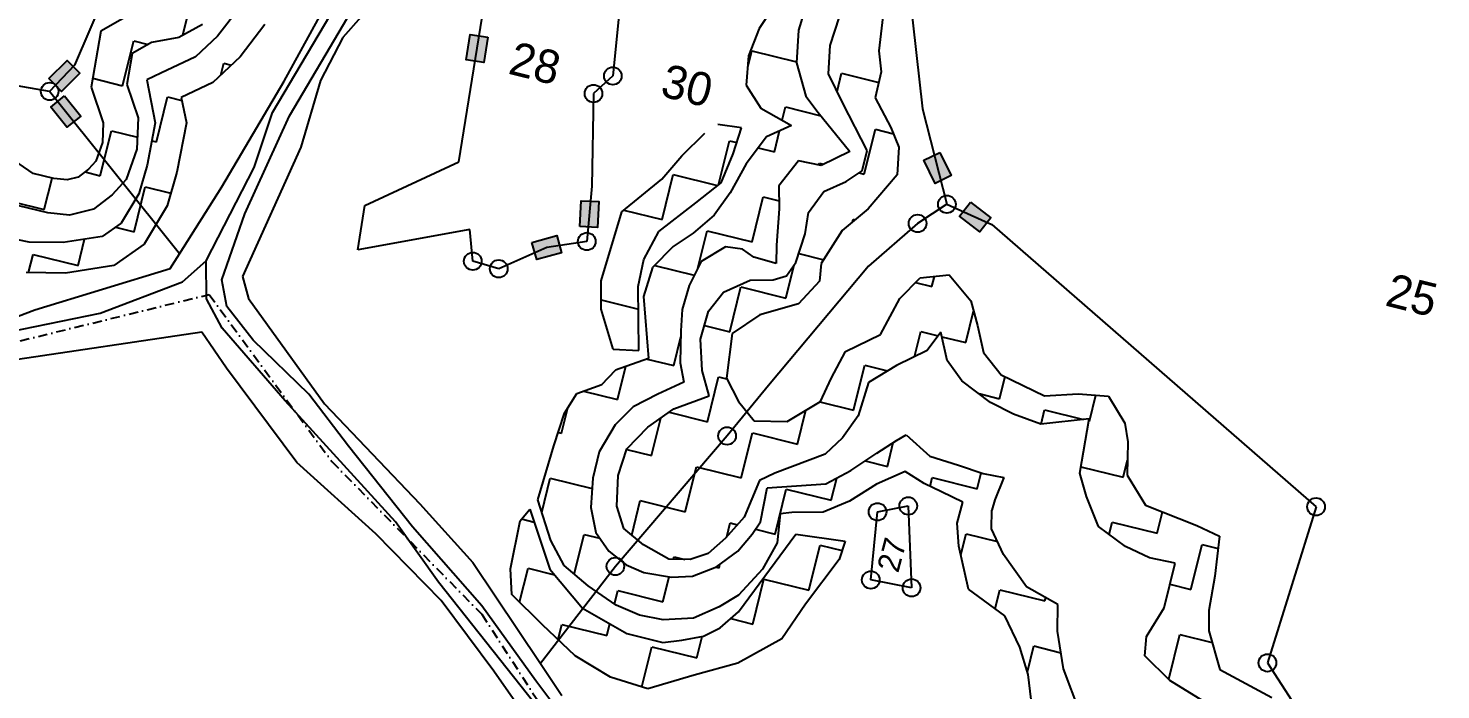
# Model space of a CAD drawing. Header units: metres. Extents: x 312545 to 317295, y 1913851 to 1916479.
# Drawn here: x 315164 to 315928, y 1914314 to 1914671 of the extents above; entities that cross this region are included whole.
import ezdxf

# ---------------------------------------------------------------- set-up
doc = ezdxf.new("R2010")
doc.units = ezdxf.units.M
doc.linetypes.add('DASHDOT', pattern=[1, 0.5, -0.25, 0, -0.25])
for name, color, linetype in [('LINE_WATER', 4, 'Continuous'), ('POLY_HATCH', 12, 'Continuous'), ('POLY_PARCEL', 6, 'Continuous'), ('POLY_WATER', 4, 'Continuous'), ('TEXT_PARCEL', 7, 'Continuous'), ('V_BOUND_STREAM_LINE', 7, 'DASHDOT')]:
    doc.layers.add(name, color=color, linetype=linetype)
doc.styles.add('TEXT_MAP', font='')
doc.styles.get('TEXT_MAP').set_extended_font_data('Kruti Dev 050')

msp = doc.modelspace()

# ---------------------------------------------------------------- hatches: boundary and pattern name
for points in [[(315400.49, 1914654.07), (315410.01, 1914652.55), (315412.22, 1914666.32), (315402.69, 1914667.85)], [(315191.46, 1914646.83), (315184.68, 1914653.7), (315174.76, 1914643.9), (315181.54, 1914637.03)], [(315184.48, 1914617.66), (315192.01, 1914623.69), (315183.29, 1914634.57), (315175.76, 1914628.54)], [(315654.17, 1914587.28), (315662.81, 1914591.57), (315656.62, 1914604.06), (315647.97, 1914599.78)], [(315472.23, 1914577.41), (315462.59, 1914577.9), (315461.89, 1914563.97), (315471.53, 1914563.48)], [(315678.31, 1914561.03), (315684.22, 1914568.66), (315673.19, 1914577.2), (315667.29, 1914569.57)], [(315452.04, 1914549.76), (315449.5, 1914559.07), (315436.04, 1914555.39), (315438.58, 1914546.09)]]:
    msp.add_hatch(color=256).paths.add_polyline_path(points)

# ---------------------------------------------------------------- linework, layer by layer
for points in [[(315412.22, 1914666.32), (315410.01, 1914652.55), (315400.49, 1914654.07), (315402.69, 1914667.85)], [(315174.76, 1914643.9), (315184.68, 1914653.7), (315191.46, 1914646.83), (315181.54, 1914637.03)], [(315183.29, 1914634.57), (315192.01, 1914623.69), (315184.48, 1914617.66), (315175.76, 1914628.54)], [(315656.62, 1914604.06), (315662.81, 1914591.57), (315654.17, 1914587.28), (315647.97, 1914599.78)], [(315461.89, 1914563.97), (315462.59, 1914577.9), (315472.23, 1914577.41), (315471.53, 1914563.48)], [(315673.19, 1914577.2), (315684.22, 1914568.66), (315678.31, 1914561.03), (315667.29, 1914569.57)], [(315436.04, 1914555.39), (315449.5, 1914559.07), (315452.04, 1914549.76), (315438.58, 1914546.09)]]:
    msp.add_lwpolyline(points, close=True)
for centre in [(315479.77, 1914645.36), (315175.19, 1914636.98), (315469.31, 1914635.83), (315660.42, 1914575.98), (315644.59, 1914565.62), (315465.68, 1914555.87), (315404.03, 1914545.17), (315418.07, 1914541.11), (315541.56, 1914450.75), (315622.92, 1914409.7), (315639.54, 1914412.88), (315860.1, 1914412.44), (315481.13, 1914380.21), (315619.27, 1914372.89), (315641.36, 1914368.63), (315833.79, 1914328.05)]:
    msp.add_circle(centre, 4.77)
at = {"layer": 'LINE_WATER'}
for p, q in [((315295.71, 1914625.59), (315339.95, 1914700.39)), ((315304.82, 1914623.76), (315336.45, 1914677.07)), ((315285.73, 1914595.84), (315295.71, 1914625.59)), ((315280.72, 1914570.82), (315304.82, 1914623.76)), ((315259.78, 1914545.39), (315285.73, 1914595.84)), ((315268.33, 1914535.2), (315280.72, 1914570.82)), ((315247.06, 1914534.06), (315259.78, 1914545.39)), ((315260.06, 1914524.79), (315259.78, 1914545.39)), ((315202.55, 1914517.19), (315247.06, 1914534.06)), ((315270.98, 1914520.76), (315268.33, 1914535.2)), ((315268.54, 1914509.08), (315260.06, 1914524.79)), ((315285.17, 1914502.57), (315270.98, 1914520.76)), ((315130.22, 1914502.27), (315202.55, 1914517.19)), ((315302.54, 1914469.74), (315268.54, 1914509.08)), ((315315.32, 1914473.3), (315285.17, 1914502.57)), ((315336.87, 1914445.28), (315315.32, 1914473.3)), ((315362.24, 1914404.24), (315302.54, 1914469.74)), ((315371.45, 1914401.58), (315336.87, 1914445.28)), ((315385.54, 1914371.67), (315362.24, 1914404.24)), ((315408.97, 1914358.92), (315371.45, 1914401.58)), ((315437.08, 1914306.55), (315385.54, 1914371.67)), ((315438.09, 1914318.35), (315408.97, 1914358.92)), ((315496.44, 1914241.18), (315438.09, 1914318.35))]:
    msp.add_line(p, q, dxfattribs=at)
at = {"layer": 'POLY_HATCH'}
for p, q in [((315223.74, 1914681.39), (315202.84, 1914669.49)), ((315277.82, 1914682.24), (315266.02, 1914666.78)), ((315566.6, 1914682.8), (315558.98, 1914671.07)), ((315582.9, 1914678.89), (315580.16, 1914670.09)), ((315626.19, 1914680.38), (315623.63, 1914658.9)), ((315257.85, 1914673.26), (315245.02, 1914666.22)), ((315291.61, 1914673.12), (315278.28, 1914655.66)), ((315558.98, 1914671.07), (315553.21, 1914656.27)), ((315597.35, 1914661.87), (315602.31, 1914677.37)), ((315202.84, 1914669.49), (315197.65, 1914639.27)), ((315230.28, 1914663.48), (315219.86, 1914657.55)), ((315245.02, 1914666.22), (315230.28, 1914663.48)), ((315266.02, 1914666.78), (315254.06, 1914655.65)), ((315580.16, 1914670.09), (315579.15, 1914652.48)), ((315219.86, 1914657.55), (315216.99, 1914640.8)), ((315254.06, 1914655.65), (315235.31, 1914646.81)), ((315278.28, 1914655.66), (315263.42, 1914641.82)), ((315553.21, 1914656.27), (315551.89, 1914640.36)), ((315596.33, 1914646.5), (315597.35, 1914661.87)), ((315623.63, 1914658.9), (315624.96, 1914647.51)), ((315579.15, 1914652.48), (315584.18, 1914634.5)), ((315216.99, 1914640.8), (315223.14, 1914622.66)), ((315235.31, 1914646.81), (315227.67, 1914643.19)), ((315227.67, 1914643.19), (315232.33, 1914619.97)), ((315263.42, 1914641.82), (315246.38, 1914633.79)), ((315551.89, 1914640.36), (315559.81, 1914627.93)), ((315604.12, 1914630.62), (315596.33, 1914646.5)), ((315624.96, 1914647.51), (315621.63, 1914633.46)), ((315197.65, 1914639.27), (315204.2, 1914619.98)), ((315246.38, 1914633.79), (315249.15, 1914620.02)), ((315584.18, 1914634.5), (315590.9, 1914625.58)), ((315621.63, 1914633.46), (315630.14, 1914617.52)), ((315559.81, 1914627.93), (315576.35, 1914618.59)), ((315590.9, 1914625.58), (315608.02, 1914604.6)), ((315617.31, 1914605.03), (315604.12, 1914630.62)), ((315204.2, 1914619.98), (315203.72, 1914609.44)), ((315223.14, 1914622.66), (315222.38, 1914605.82)), ((315232.33, 1914619.97), (315227.91, 1914597.16)), ((315249.15, 1914620.02), (315243.96, 1914593.3)), ((315549.34, 1914617.26), (315536.48, 1914619.15)), ((315576.35, 1914618.59), (315562.8, 1914612.52)), ((315630.14, 1914617.52), (315634.4, 1914606.79)), ((315517.01, 1914602.18), (315529.6, 1914614.36)), ((315544.81, 1914603.2), (315549.34, 1914617.26)), ((315562.8, 1914612.52), (315551.85, 1914597.79)), ((315166.31, 1914592.66), (315148.05, 1914605)), ((315203.72, 1914609.44), (315200.12, 1914599.21)), ((315222.38, 1914605.82), (315216.59, 1914589.36)), ((315506.22, 1914589.56), (315517.01, 1914602.18)), ((315538.3, 1914587.53), (315544.81, 1914603.2)), ((315608.02, 1914604.6), (315592.36, 1914596.99)), ((315614.57, 1914594), (315617.31, 1914605.03)), ((315634.4, 1914606.79), (315633.45, 1914591.81)), ((315196.2, 1914594.9), (315190.68, 1914590.64)), ((315200.12, 1914599.21), (315196.2, 1914594.9)), ((315227.91, 1914597.16), (315223.46, 1914581.71)), ((315551.85, 1914597.79), (315543.25, 1914582.12)), ((315580.13, 1914599.47), (315569.52, 1914585.92)), ((315592.36, 1914596.99), (315580.13, 1914599.47)), ((315177.43, 1914589.91), (315166.31, 1914592.66)), ((315184.57, 1914589.18), (315177.43, 1914589.91)), ((315190.68, 1914590.64), (315184.57, 1914589.18)), ((315216.59, 1914589.36), (315208.99, 1914581.03)), ((315243.96, 1914593.3), (315238.72, 1914575.08)), ((315484.62, 1914571.97), (315506.22, 1914589.56)), ((315524.63, 1914576.78), (315538.3, 1914587.53)), ((315593.97, 1914582.93), (315605.91, 1914588.33)), ((315605.91, 1914588.33), (315614.57, 1914594)), ((315633.45, 1914591.81), (315617.85, 1914573.56)), ((315208.99, 1914581.03), (315198.97, 1914573.29)), ((315223.46, 1914581.71), (315213.95, 1914565.85)), ((315543.25, 1914582.12), (315534.51, 1914570.14)), ((315569.52, 1914585.92), (315569.8, 1914573.57)), ((315585.58, 1914571.62), (315593.97, 1914582.93)), ((315174.2, 1914571.34), (315158.54, 1914575.22)), ((315198.97, 1914573.29), (315185.84, 1914570.15)), ((315238.72, 1914575.08), (315226.28, 1914554.34)), ((315473.44, 1914534.58), (315484.62, 1914571.97)), ((315504.56, 1914561.34), (315524.63, 1914576.78)), ((315569.8, 1914573.57), (315568.27, 1914553.87)), ((315583.72, 1914559.94), (315585.58, 1914571.62)), ((315617.85, 1914573.56), (315603.87, 1914561.82)), ((315185.84, 1914570.15), (315174.2, 1914571.34)), ((315213.95, 1914565.85), (315203.57, 1914558.61)), ((315534.51, 1914570.14), (315523.19, 1914560.38)), ((315164.17, 1914555.51), (315151.9, 1914557.94)), ((315203.57, 1914558.61), (315182.51, 1914555.26)), ((315496.58, 1914546.04), (315504.56, 1914561.34)), ((315523.19, 1914560.38), (315512.47, 1914553.09)), ((315578.76, 1914544.43), (315583.72, 1914559.94)), ((315603.87, 1914561.82), (315592.5, 1914543.9)), ((315182.51, 1914555.26), (315164.17, 1914555.51)), ((315226.28, 1914554.34), (315209.9, 1914542.92)), ((315512.47, 1914553.09), (315501.27, 1914541.73)), ((315540.68, 1914552.9), (315527.55, 1914545)), ((315549.88, 1914551.74), (315540.68, 1914552.9)), ((315556.06, 1914547.41), (315549.88, 1914551.74)), ((315568.27, 1914553.87), (315568.03, 1914543.89)), ((315209.9, 1914542.92), (315183.7, 1914538.75)), ((315493.52, 1914531.61), (315496.58, 1914546.04)), ((315501.27, 1914541.73), (315496.37, 1914526.19)), ((315527.55, 1914545), (315521.01, 1914532.11)), ((315568.03, 1914543.89), (315556.06, 1914547.41)), ((315573.65, 1914537.33), (315578.76, 1914544.43)), ((315592.5, 1914543.9), (315591.54, 1914534.45)), ((315183.7, 1914538.75), (315162.44, 1914539.04)), ((315473.47, 1914519.27), (315473.44, 1914534.58)), ((315539.63, 1914528.47), (315554.07, 1914534.93)), ((315554.07, 1914534.93), (315566.42, 1914535.21)), ((315566.42, 1914535.21), (315573.65, 1914537.33)), ((315591.54, 1914534.45), (315580.17, 1914522.07)), ((315634.91, 1914525.08), (315645.96, 1914536.17)), ((315645.96, 1914536.17), (315661.6, 1914537.82)), ((315661.6, 1914537.82), (315673.37, 1914523.84)), ((315493.84, 1914496.97), (315493.52, 1914531.61)), ((315496.37, 1914526.19), (315499.03, 1914492.54)), ((315521.01, 1914532.11), (315517.23, 1914519.1)), ((315531.51, 1914518.21), (315539.63, 1914528.47)), ((315479.95, 1914497.57), (315473.47, 1914519.27)), ((315517.23, 1914519.1), (315516.59, 1914507.55)), ((315527.2, 1914503.09), (315531.51, 1914518.21)), ((315580.17, 1914522.07), (315559.32, 1914516.17)), ((315624.52, 1914505.54), (315634.91, 1914525.08)), ((315673.37, 1914523.84), (315676.98, 1914510.51)), ((315559.32, 1914516.17), (315544.35, 1914506.06)), ((315676.98, 1914510.51), (315680.27, 1914495.86)), ((315516.59, 1914507.55), (315516.23, 1914490.34)), ((315528.02, 1914486.15), (315527.2, 1914503.09)), ((315544.35, 1914506.06), (315541.15, 1914481.97)), ((315605.64, 1914496.39), (315624.52, 1914505.54)), ((315657.21, 1914506.8), (315649.74, 1914496.94)), ((315660.66, 1914491.44), (315657.21, 1914506.8)), ((315479.95, 1914497.57), (315493.84, 1914496.97)), ((315597.85, 1914481.73), (315605.64, 1914496.39)), ((315649.74, 1914496.94), (315633.2, 1914488.76)), ((315680.27, 1914495.86), (315689.75, 1914483.83)), ((315499.03, 1914492.54), (315481.26, 1914486.32)), ((315516.23, 1914490.34), (315518.1, 1914479.84)), ((315633.2, 1914488.76), (315618.11, 1914479.67)), ((315668.56, 1914480.55), (315660.66, 1914491.44)), ((315473.87, 1914478.59), (315481.26, 1914486.32)), ((315518.1, 1914479.84), (315504.18, 1914473.24)), ((315531.86, 1914472.37), (315528.02, 1914486.15)), ((315541.15, 1914481.97), (315547.7, 1914469.28)), ((315592.02, 1914469.35), (315597.85, 1914481.73)), ((315684.09, 1914468.89), (315668.56, 1914480.55)), ((315689.75, 1914483.83), (315713.24, 1914472.48)), ((315453.62, 1914463.12), (315460.36, 1914473.74)), ((315460.36, 1914473.74), (315473.87, 1914478.59)), ((315504.18, 1914473.24), (315490.79, 1914466.52)), ((315512.83, 1914465.37), (315531.86, 1914472.37)), ((315618.11, 1914479.67), (315612.5, 1914461.54)), ((315713.24, 1914472.48), (315731.49, 1914473.49)), ((315731.49, 1914473.49), (315747.79, 1914472.21)), ((315747.79, 1914472.21), (315756.62, 1914457.58)), ((315490.79, 1914466.52), (315481.09, 1914456.65)), ((315498.66, 1914455.5), (315512.83, 1914465.37)), ((315547.7, 1914469.28), (315556.19, 1914458.88)), ((315574.12, 1914458.58), (315592.02, 1914469.35)), ((315696.46, 1914462.48), (315684.09, 1914468.89)), ((315447.87, 1914445.42), (315453.62, 1914463.12)), ((315556.19, 1914458.88), (315574.12, 1914458.58)), ((315612.5, 1914461.54), (315603.98, 1914449.7)), ((315711.31, 1914457.12), (315696.46, 1914462.48)), ((315737.35, 1914459.94), (315711.31, 1914457.12)), ((315732.29, 1914430.52), (315737.35, 1914459.94)), ((315756.62, 1914457.58), (315758.27, 1914447.49)), ((315481.09, 1914456.65), (315472.45, 1914442.06)), ((315487.38, 1914443.79), (315498.66, 1914455.5)), ((315603.98, 1914449.7), (315594.54, 1914440.88)), ((315633.13, 1914448.23), (315638.38, 1914451.4)), ((315638.38, 1914451.4), (315651.15, 1914439.86)), ((315439.24, 1914416.14), (315447.87, 1914445.42)), ((315472.45, 1914442.06), (315468.93, 1914427.87)), ((315482.68, 1914429.33), (315487.38, 1914443.79)), ((315622.5, 1914441.38), (315633.13, 1914448.23)), ((315758.27, 1914447.49), (315757.99, 1914429.59)), ((315594.54, 1914440.88), (315567.29, 1914430.67)), ((315608.46, 1914432.03), (315622.5, 1914441.38)), ((315651.15, 1914439.86), (315666.67, 1914434.9)), ((315666.67, 1914434.9), (315680.08, 1914430.46)), ((315468.93, 1914427.87), (315467.78, 1914411.97)), ((315481.92, 1914412.78), (315482.68, 1914429.33)), ((315559.03, 1914426.58), (315550.79, 1914406.87)), ((315567.29, 1914430.67), (315559.03, 1914426.58)), ((315594.94, 1914424.79), (315608.46, 1914432.03)), ((315637.95, 1914431.47), (315622.33, 1914424.74)), ((315648.09, 1914425.05), (315637.95, 1914431.47)), ((315680.08, 1914430.46), (315691.25, 1914428.24)), ((315691.25, 1914428.24), (315686.31, 1914416.22)), ((315735.86, 1914417.91), (315732.29, 1914430.52)), ((315757.99, 1914429.59), (315767.8, 1914413.33)), ((315559.64, 1914404.26), (315563.15, 1914422.63)), ((315563.15, 1914422.63), (315594.94, 1914424.79)), ((315622.33, 1914424.74), (315607.77, 1914415.52)), ((315657.55, 1914420.47), (315648.09, 1914425.05)), ((315669, 1914414.85), (315657.55, 1914420.47)), ((315429.61, 1914404.87), (315434.96, 1914411.13)), ((315434.96, 1914411.13), (315445.7, 1914378.72)), ((315446.19, 1914394.21), (315439.24, 1914416.14)), ((315467.78, 1914411.97), (315470.57, 1914398.45)), ((315485.63, 1914400.71), (315481.92, 1914412.78)), ((315607.77, 1914415.52), (315593.46, 1914409.59)), ((315665.95, 1914403.64), (315669, 1914414.85)), ((315686.31, 1914416.22), (315684.75, 1914410.56)), ((315742.46, 1914401.77), (315735.86, 1914417.91)), ((315767.8, 1914413.33), (315795.53, 1914402.3)), ((315424.51, 1914378.81), (315429.61, 1914404.87)), ((315550.79, 1914406.87), (315540.69, 1914395.42)), ((315555.19, 1914397.55), (315559.64, 1914404.26)), ((315570.33, 1914408.63), (315568.66, 1914392.86)), ((315576.64, 1914409.29), (315570.33, 1914408.63)), ((315593.46, 1914409.59), (315576.64, 1914409.29)), ((315666.94, 1914391.1), (315665.95, 1914403.64)), ((315684.51, 1914400.58), (315684.75, 1914410.56)), ((315470.57, 1914398.45), (315477.55, 1914388.35)), ((315496.29, 1914391.93), (315485.63, 1914400.71)), ((315547.32, 1914388.35), (315555.19, 1914397.55)), ((315547.71, 1914355.65), (315578.76, 1914397.61)), ((315578.76, 1914397.61), (315605.43, 1914393.88)), ((315691.11, 1914386.67), (315684.51, 1914400.58)), ((315757.07, 1914390.9), (315742.46, 1914401.77)), ((315795.53, 1914402.3), (315807.92, 1914396.47)), ((315807.92, 1914396.47), (315805.36, 1914374.98)), ((315453.45, 1914380.7), (315446.19, 1914394.21)), ((315477.55, 1914388.35), (315486.89, 1914381.01)), ((315509.97, 1914384.07), (315496.29, 1914391.93)), ((315540.69, 1914395.42), (315531.38, 1914387.13)), ((315535.78, 1914380.05), (315547.32, 1914388.35)), ((315568.66, 1914392.86), (315560.67, 1914378.66)), ((315605.43, 1914393.88), (315602.24, 1914383.92)), ((315672.14, 1914367.95), (315666.94, 1914391.1)), ((315770.09, 1914384.88), (315757.07, 1914390.9)), ((315466.35, 1914369.69), (315453.45, 1914380.7)), ((315486.89, 1914381.01), (315496.49, 1914376.96)), ((315521.66, 1914383.96), (315509.97, 1914384.07)), ((315531.38, 1914387.13), (315521.66, 1914383.96)), ((315602.24, 1914383.92), (315583.94, 1914359.77)), ((315703.5, 1914369.09), (315691.11, 1914386.67)), ((315783.89, 1914382.01), (315770.09, 1914384.88)), ((315777.9, 1914357.84), (315783.89, 1914382.01)), ((315425.19, 1914364.98), (315424.51, 1914378.81)), ((315445.7, 1914378.72), (315463.35, 1914357.6)), ((315496.49, 1914376.96), (315511.48, 1914374.36)), ((315511.48, 1914374.36), (315522.78, 1914374.9)), ((315522.78, 1914374.9), (315535.78, 1914380.05)), ((315560.67, 1914378.66), (315547.69, 1914364.59)), ((315805.36, 1914374.98), (315802.15, 1914356.42)), ((315481.61, 1914359.21), (315466.35, 1914369.69)), ((315691.82, 1914353.51), (315672.14, 1914367.95)), ((315720.42, 1914359.59), (315703.5, 1914369.09)), ((315441.65, 1914348.61), (315425.19, 1914364.98)), ((315494.24, 1914353.85), (315481.61, 1914359.21)), ((315537.19, 1914358.26), (315523.41, 1914352.19)), ((315547.69, 1914364.59), (315537.19, 1914358.26)), ((315583.94, 1914359.77), (315571.1, 1914341.1)), ((315720.19, 1914345.15), (315720.42, 1914359.59)), ((315768.47, 1914342.32), (315777.9, 1914357.84)), ((315463.35, 1914357.6), (315487.29, 1914343.85)), ((315506.99, 1914351.25), (315494.24, 1914353.85)), ((315523.41, 1914352.19), (315506.99, 1914351.25)), ((315537.74, 1914346.97), (315547.71, 1914355.65)), ((315699.91, 1914336.48), (315691.82, 1914353.51)), ((315802.15, 1914356.42), (315802.17, 1914345.35)), ((315459.39, 1914331.91), (315441.65, 1914348.61)), ((315487.29, 1914343.85), (315506.75, 1914339.03)), ((315517.13, 1914340.36), (315528.82, 1914342.49)), ((315528.82, 1914342.49), (315537.74, 1914346.97)), ((315723.52, 1914324.79), (315720.19, 1914345.15)), ((315802.17, 1914345.35), (315808.08, 1914324.53)), ((315506.75, 1914339.03), (315517.13, 1914340.36)), ((315571.1, 1914341.1), (315547.3, 1914327.87)), ((315704.45, 1914321.7), (315699.91, 1914336.48)), ((315767.57, 1914331.94), (315768.47, 1914342.32)), ((315478.42, 1914320.37), (315459.39, 1914331.91)), ((315547.3, 1914327.87), (315523.81, 1914321.4)), ((315781, 1914318.57), (315767.57, 1914331.94)), ((315498.72, 1914313.97), (315478.42, 1914320.37)), ((315523.81, 1914321.4), (315498.72, 1914313.97)), ((315707.07, 1914299.19), (315704.45, 1914321.7)), ((315732.24, 1914301.43), (315723.52, 1914324.79)), ((315808.08, 1914324.53), (315836.15, 1914309.28)), ((315798.89, 1914307.44), (315781, 1914318.57))]:
    msp.add_line(p, q, dxfattribs=at)
at = {"layer": 'POLY_HATCH', "linetype": 'Continuous'}
for p, q in [((315247.25, 1914667.44), (315251.02, 1914682.66)), ((315214.65, 1914640.06), (315220.68, 1914664.37)), ((315220.68, 1914664.37), (315228.46, 1914662.44)), ((315552.7, 1914650.16), (315554.88, 1914658.94)), ((315554.88, 1914658.94), (315579.17, 1914652.92)), ((315267.7, 1914645.81), (315269.31, 1914652.31)), ((315269.31, 1914652.31), (315273.55, 1914651.26)), ((315198.47, 1914644.07), (315214.65, 1914640.06)), ((315601.04, 1914636.9), (315603.52, 1914646.89)), ((315603.52, 1914646.89), (315623.63, 1914641.9)), ((315232.93, 1914609.71), (315238.96, 1914634.03)), ((315238.96, 1914634.03), (315246.72, 1914632.1)), ((315571.38, 1914621.39), (315573.17, 1914628.6)), ((315573.17, 1914628.6), (315592.31, 1914623.85)), ((315202.59, 1914591.42), (315208.62, 1914615.74)), ((315208.62, 1914615.74), (315222.67, 1914612.25)), ((315230.46, 1914610.32), (315232.93, 1914609.71)), ((315536.9, 1914586.43), (315542.82, 1914610.31)), ((315542.82, 1914610.31), (315546.78, 1914609.33)), ((315567.14, 1914604.28), (315569.98, 1914615.74)), ((315615.77, 1914592.22), (315621.8, 1914616.54)), ((315621.8, 1914616.54), (315631.48, 1914614.14)), ((315558.3, 1914606.47), (315567.14, 1914604.28)), ((315591.2, 1914597.23), (315591.46, 1914598.25)), ((315591.46, 1914598.25), (315593.77, 1914597.68)), ((315172.24, 1914573.13), (315176.46, 1914590.15)), ((315194.34, 1914593.47), (315202.59, 1914591.42)), ((315506.45, 1914567.71), (315512.48, 1914592.02)), ((315512.48, 1914592.02), (315536.45, 1914586.08)), ((315612.94, 1914592.93), (315615.77, 1914592.22)), ((315220.88, 1914561.08), (315226.9, 1914585.39)), ((315226.9, 1914585.39), (315240.7, 1914581.97)), ((315555.08, 1914555.65), (315561.11, 1914579.96)), ((315561.11, 1914579.96), (315569.7, 1914577.83)), ((315155.47, 1914577.29), (315172.24, 1914573.13)), ((315485.71, 1914572.85), (315506.45, 1914567.71)), ((315609.38, 1914566.45), (315609.75, 1914567.91)), ((315609.75, 1914567.91), (315610.81, 1914567.64)), ((315190.53, 1914542.79), (315194.08, 1914557.1)), ((315210.72, 1914563.59), (315220.88, 1914561.08)), ((315525.75, 1914541.45), (315530.77, 1914561.68)), ((315530.77, 1914561.68), (315555.08, 1914555.65)), ((315163.78, 1914539.02), (315166.21, 1914548.82)), ((315166.21, 1914548.82), (315190.53, 1914542.79)), ((315580.34, 1914549.38), (315593.86, 1914546.03)), ((315502.42, 1914542.89), (315523.79, 1914537.59)), ((315573.37, 1914525.3), (315577.78, 1914543.07)), ((315643.52, 1914533.72), (315652.35, 1914531.53)), ((315652.35, 1914531.53), (315653.7, 1914536.99)), ((315543.02, 1914507.01), (315549.05, 1914531.33)), ((315549.05, 1914531.33), (315573.37, 1914525.3)), ((315473.46, 1914524.26), (315493.64, 1914519.26)), ((315670.64, 1914501.18), (315674.88, 1914518.28)), ((315529.29, 1914510.42), (315543.02, 1914507.01)), ((315512.68, 1914488.73), (315516.52, 1914504.24)), ((315642.94, 1914493.58), (315646.32, 1914507.21)), ((315646.32, 1914507.21), (315655.75, 1914504.88)), ((315657.75, 1914504.38), (315670.64, 1914501.18)), ((315482.33, 1914470.44), (315486.74, 1914488.24)), ((315498.32, 1914492.29), (315512.68, 1914488.73)), ((315609.95, 1914464.61), (315615.98, 1914488.93)), ((315615.98, 1914488.93), (315628.37, 1914485.85)), ((315530.97, 1914458.38), (315537, 1914482.7)), ((315537, 1914482.7), (315541.33, 1914481.62)), ((315688.93, 1914470.84), (315691.89, 1914482.8)), ((315463.9, 1914475.01), (315482.33, 1914470.44)), ((315677.84, 1914473.59), (315688.93, 1914470.84)), ((315737.56, 1914458.78), (315741.02, 1914472.74)), ((315451.99, 1914452.15), (315455.4, 1914465.92)), ((315579.6, 1914446.32), (315584.13, 1914464.61)), ((315591.66, 1914469.14), (315609.95, 1914464.61)), ((315711.34, 1914457.12), (315713.24, 1914464.81)), ((315713.24, 1914464.81), (315734.23, 1914459.61)), ((315500.62, 1914440.09), (315505.65, 1914460.37)), ((315510.18, 1914463.53), (315530.97, 1914458.38)), ((315737.17, 1914458.88), (315737.56, 1914458.78)), ((315450.2, 1914452.59), (315451.99, 1914452.15)), ((315549.25, 1914428.03), (315555.28, 1914452.35)), ((315555.28, 1914452.35), (315579.6, 1914446.32)), ((315487.25, 1914443.41), (315500.62, 1914440.09)), ((315628.23, 1914434.26), (315631.42, 1914447.13)), ((315518.91, 1914409.75), (315524.94, 1914434.06)), ((315524.94, 1914434.06), (315549.25, 1914428.03)), ((315616.27, 1914437.23), (315628.23, 1914434.26)), ((315732.91, 1914434.12), (315755.85, 1914428.43)), ((315755.85, 1914428.43), (315758.11, 1914437.57)), ((315441.38, 1914409.38), (315445.96, 1914427.83)), ((315445.96, 1914427.83), (315468.52, 1914422.24)), ((315597.89, 1914415.98), (315600.86, 1914427.96)), ((315651.37, 1914423.47), (315652.55, 1914428.23)), ((315652.55, 1914428.23), (315676.87, 1914422.2)), ((315676.87, 1914422.2), (315679, 1914430.81)), ((315567.54, 1914397.69), (315573.57, 1914422)), ((315573.57, 1914422), (315597.89, 1914415.98)), ((315489.97, 1914397.13), (315494.59, 1914415.77)), ((315494.59, 1914415.77), (315518.91, 1914409.75)), ((315430.46, 1914405.86), (315437.26, 1914404.18)), ((315541.35, 1914396.17), (315543.22, 1914403.72)), ((315543.22, 1914403.72), (315547.15, 1914402.74)), ((315748.18, 1914397.51), (315749.82, 1914404.12)), ((315749.82, 1914404.12), (315774.14, 1914398.09)), ((315774.14, 1914398.09), (315777.01, 1914409.67)), ((315458.92, 1914376.03), (315464.24, 1914397.49)), ((315464.24, 1914397.49), (315472.68, 1914395.4)), ((315557.01, 1914400.3), (315567.54, 1914397.69)), ((315667.99, 1914386.41), (315670.84, 1914397.89)), ((315670.84, 1914397.89), (315687.78, 1914393.69)), ((315585.83, 1914367.34), (315591.86, 1914391.66)), ((315591.86, 1914391.66), (315603.77, 1914388.71)), ((315792.42, 1914367.74), (315798.45, 1914392.06)), ((315798.45, 1914392.06), (315807.14, 1914389.9)), ((315512.54, 1914384.05), (315512.88, 1914385.43)), ((315512.88, 1914385.43), (315518.69, 1914383.99)), ((315537.2, 1914379.4), (315537.7, 1914381.43)), ((315429.35, 1914360.84), (315433.9, 1914379.2)), ((315433.9, 1914379.2), (315448.27, 1914375.64)), ((315506.85, 1914361.11), (315510.19, 1914374.58)), ((315535.31, 1914379.87), (315537.2, 1914379.4)), ((315555.48, 1914349.05), (315561.51, 1914373.37)), ((315561.51, 1914373.37), (315585.83, 1914367.34)), ((315480.72, 1914359.82), (315482.53, 1914367.14)), ((315482.53, 1914367.14), (315506.85, 1914361.11)), ((315686.6, 1914357.35), (315689.13, 1914367.54)), ((315689.13, 1914367.54), (315713.44, 1914361.51)), ((315781.05, 1914370.56), (315792.42, 1914367.74)), ((315713.44, 1914361.51), (315713.88, 1914363.27)), ((315543.53, 1914352.02), (315555.48, 1914349.05)), ((315450.14, 1914340.61), (315452.19, 1914348.85)), ((315452.19, 1914348.85), (315476.5, 1914342.82)), ((315476.5, 1914342.82), (315478.07, 1914349.15)), ((315525.14, 1914330.77), (315528.01, 1914342.34)), ((315780.38, 1914319.19), (315786.39, 1914343.42)), ((315786.39, 1914343.42), (315803.96, 1914339.07)), ((315495.42, 1914315.01), (315500.82, 1914336.8)), ((315500.82, 1914336.8), (315525.14, 1914330.77)), ((315703.96, 1914323.27), (315707.41, 1914337.2)), ((315707.41, 1914337.2), (315722.08, 1914333.56))]:
    msp.add_line(p, q, dxfattribs=at)
at = {"layer": 'POLY_PARCEL'}
for p, q in [((315396.56, 1914599), (315415.49, 1914717.32)), ((315486.16, 1914708.46), (315479.77, 1914645.36)), ((315639.22, 1914699.04), (315647.23, 1914627.64)), ((315204.96, 1914689.24), (315188.57, 1914651.15)), ((315175.19, 1914636.98), (315053.88, 1914658.24)), ((315188.57, 1914651.15), (315175.19, 1914636.98)), ((315479.77, 1914645.36), (315469.31, 1914635.83)), ((315245.47, 1914549.22), (315175.19, 1914636.98)), ((315469.31, 1914635.83), (315468.47, 1914585.79)), ((315647.23, 1914627.64), (315660.42, 1914575.98)), ((315345.57, 1914575.26), (315396.56, 1914599)), ((315468.47, 1914585.79), (315465.68, 1914555.87)), ((315341.94, 1914551.32), (315345.57, 1914575.26)), ((315660.42, 1914575.98), (315644.59, 1914565.62)), ((315660.42, 1914575.98), (315684.66, 1914565.13)), ((315644.59, 1914565.62), (315618.1, 1914542.51)), ((315684.66, 1914565.13), (315860.1, 1914412.44)), ((315402.5, 1914562.3), (315341.94, 1914551.32)), ((315404.03, 1914545.17), (315402.5, 1914562.3)), ((315444.04, 1914552.58), (315418.07, 1914541.11)), ((315465.68, 1914555.87), (315444.04, 1914552.58)), ((315418.07, 1914541.11), (315404.03, 1914545.17)), ((315618.1, 1914542.51), (315563.88, 1914477.97)), ((315563.88, 1914477.97), (315541.56, 1914450.75)), ((315541.56, 1914450.75), (315481.13, 1914380.21)), ((315622.92, 1914409.7), (315639.54, 1914412.88)), ((315639.54, 1914412.88), (315641.36, 1914368.63)), ((315860.1, 1914412.44), (315833.79, 1914328.05)), ((315619.27, 1914372.89), (315622.92, 1914409.7)), ((315481.13, 1914380.21), (315440.62, 1914327.69)), ((315641.36, 1914368.63), (315619.27, 1914372.89)), ((315833.79, 1914328.05), (315927.52, 1914183.38))]:
    msp.add_line(p, q, dxfattribs=at)
at = {"layer": 'POLY_WATER'}
for p, q in [((315302.04, 1914642.46), (315337.85, 1914707.85)), ((315356.02, 1914691.34), (315333.75, 1914666.17)), ((315333.75, 1914666.17), (315321.75, 1914642.91)), ((315268.32, 1914585.46), (315302.04, 1914642.46)), ((315321.75, 1914642.91), (315311.03, 1914606.88)), ((315311.03, 1914606.88), (315279.43, 1914536.9)), ((315245.47, 1914549.22), (315268.32, 1914585.46)), ((315240.43, 1914541.23), (315245.47, 1914549.22)), ((315167.21, 1914518.92), (315240.43, 1914541.23)), ((315279.43, 1914536.9), (315282.71, 1914524.97)), ((315146.58, 1914511.14), (315167.21, 1914518.92)), ((315282.71, 1914524.97), (315323.82, 1914468.08)), ((315257.53, 1914506.86), (315153.19, 1914491.25)), ((315270.89, 1914487.35), (315257.53, 1914506.86)), ((315308.9, 1914436.45), (315270.89, 1914487.35)), ((315323.82, 1914468.08), (315375.41, 1914413.94)), ((315351.54, 1914397.83), (315308.9, 1914436.45)), ((315375.41, 1914413.94), (315404.09, 1914382.37)), ((315386.91, 1914361.8), (315351.54, 1914397.83)), ((315404.09, 1914382.37), (315440.62, 1914327.69)), ((315415.39, 1914323.53), (315386.91, 1914361.8)), ((315440.62, 1914327.69), (315452.16, 1914310.42)), ((315440.52, 1914287.67), (315415.39, 1914323.53))]:
    msp.add_line(p, q, dxfattribs=at)
at = {"layer": 'V_BOUND_STREAM_LINE', "ltscale": 10}
for p, q in [((315139.64, 1914497.37), (315261.48, 1914527.17)), ((315261.48, 1914527.17), (315327.83, 1914436.88)), ((315327.83, 1914436.88), (315408.95, 1914354.29)), ((315408.95, 1914354.29), (315478.13, 1914247.49))]:
    msp.add_line(p, q, dxfattribs=at)

# ---------------------------------------------------------------- texts
at = {"layer": 'TEXT_PARCEL', "style": 'TEXT_MAP'}
for s, height, rotation, p in [('28', 18.038, 346.07479, (315422.56, 1914646.72)), ('30', 18.038, 346.07479, (315504.81, 1914634.64)), ('25', 18.038, 346.07479, (315896.79, 1914521.39)), ('27', 12.026, 75.05193, (315634.1, 1914376.25))]:
    msp.add_text(s, height=height, rotation=rotation, dxfattribs=at).set_placement(p)

doc.saveas('drawing.dxf')
